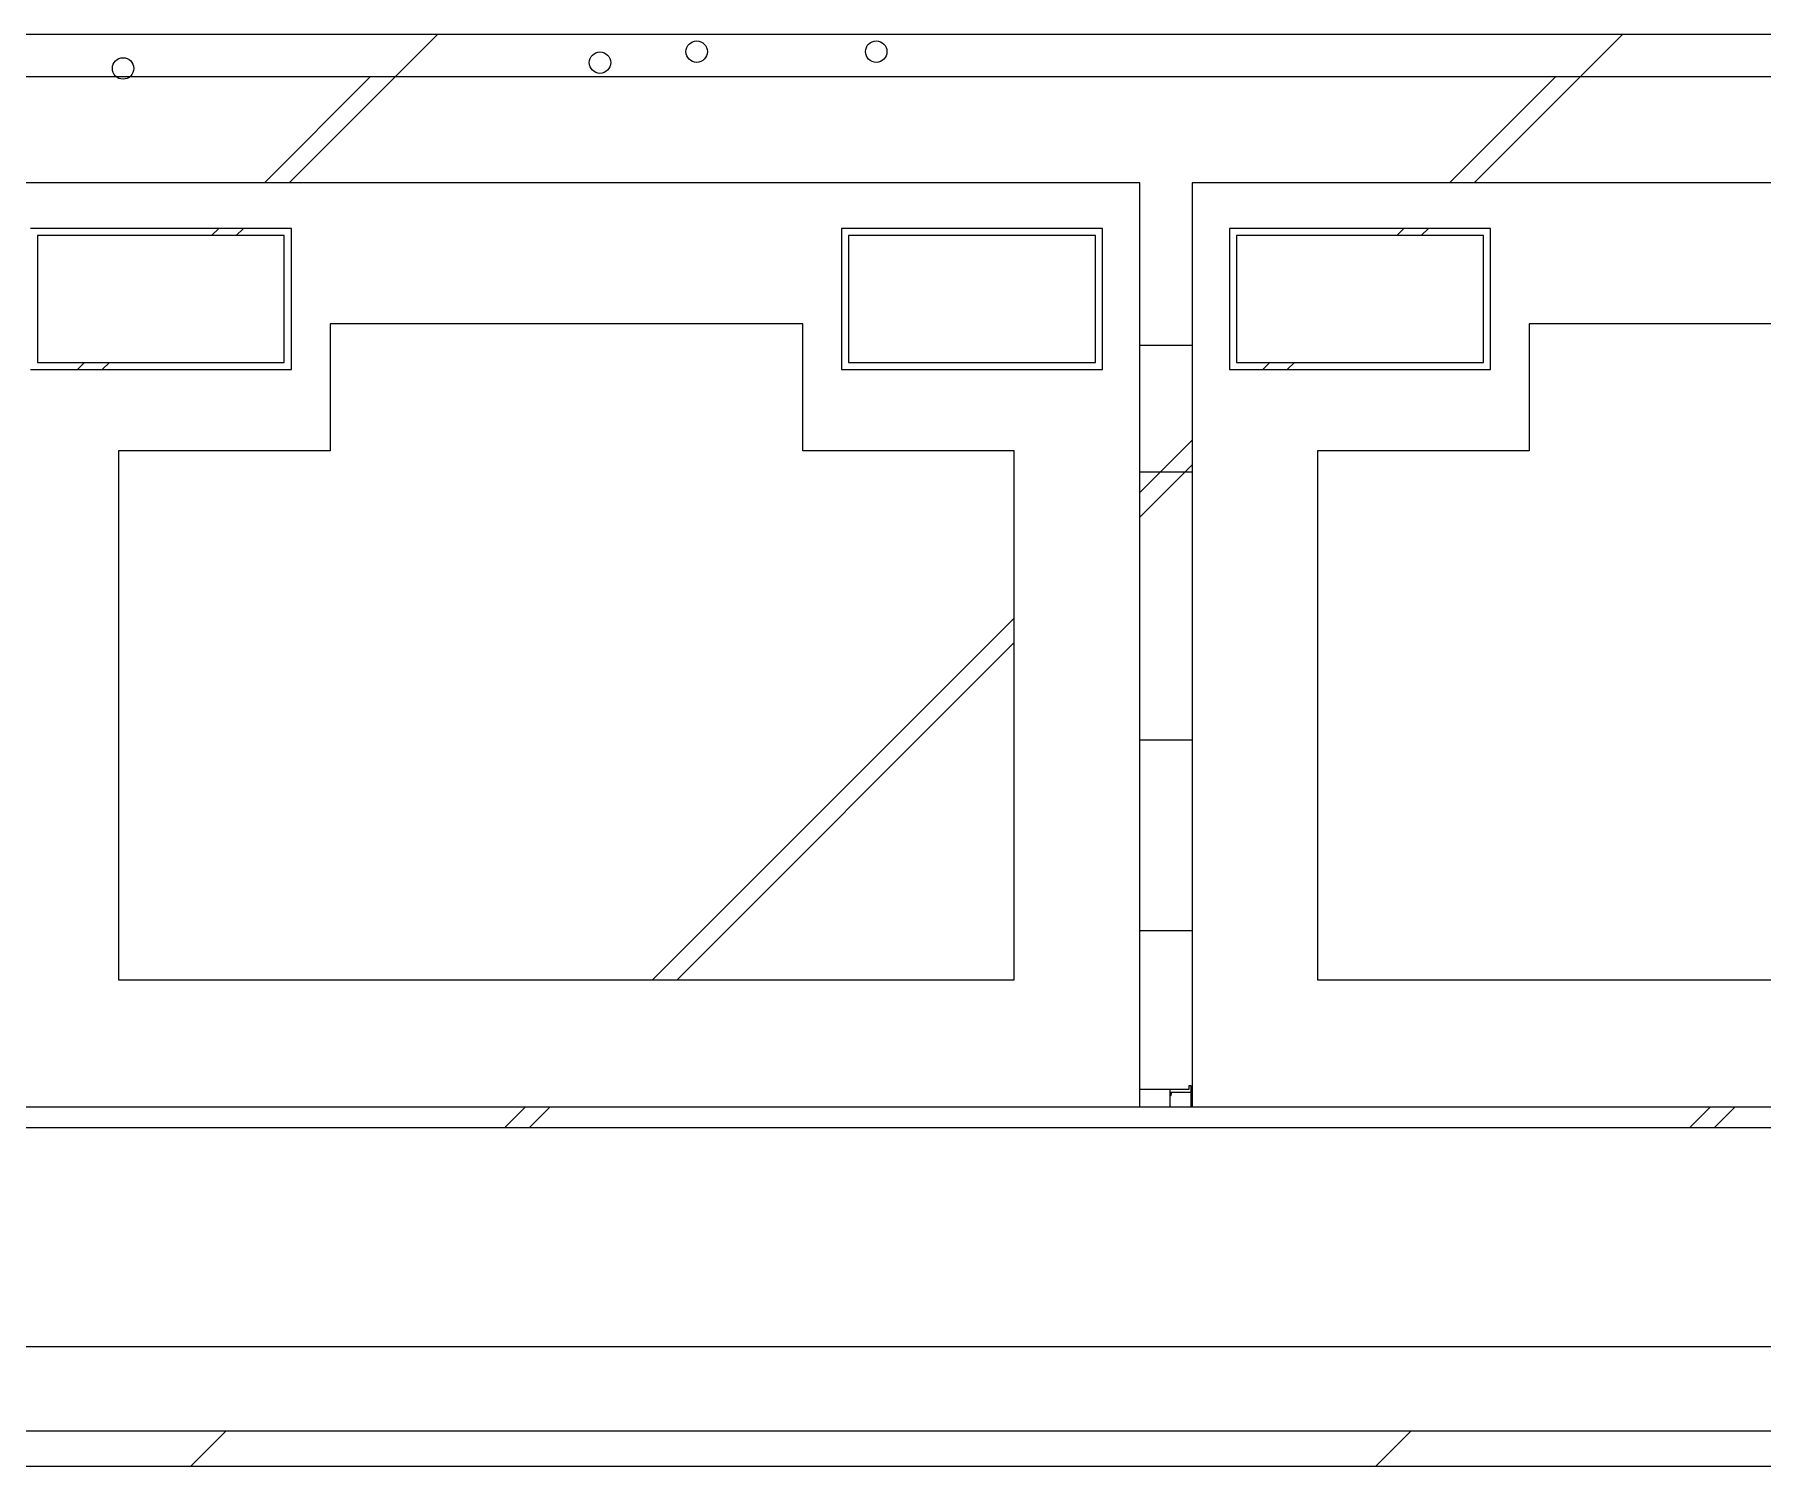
# Model space of a CAD drawing. Header units: millimetres. Extents: x 2890 to 3977, y 86 to 903.
# Drawn here: x 3201.11 to 3225.61, y 743.94 to 764.24 of the extents above; entities that cross this region are included whole.
import ezdxf

# ---------------------------------------------------------------- set-up
doc = ezdxf.new("R2010")
doc.units = ezdxf.units.MM
doc.layers.add('00_COMPONENTS', color=7, linetype='Continuous')
doc.layers.add('05_ALL_CURVES', color=7, linetype='Continuous')

msp = doc.modelspace()

# ---------------------------------------------------------------- linework, layer by layer
at = {"layer": '00_COMPONENTS', "color": 7, "linetype": 'Continuous'}
for p, q in [((3258.369, 764.236), (3175.869, 764.236)), ((3216.779, 762.136), (3200.519, 762.136)), ((3216.779, 749.036), (3216.779, 762.136)), ((3217.519, 762.136), (3217.519, 749.036)), ((3233.779, 762.136), (3217.519, 762.136)), ((3204.749, 761.486), (3201.049, 761.486)), ((3201.149, 761.386), (3201.149, 759.586)), ((3204.649, 761.386), (3201.149, 761.386)), ((3204.649, 759.586), (3204.649, 761.386)), ((3204.749, 759.486), (3204.749, 761.486)), ((3212.549, 761.486), (3212.549, 759.486)), ((3216.249, 761.486), (3212.549, 761.486)), ((3212.649, 761.386), (3212.649, 759.586)), ((3216.149, 761.386), (3212.649, 761.386)), ((3216.149, 759.586), (3216.149, 761.386)), ((3216.249, 759.486), (3216.249, 761.486)), ((3218.049, 761.486), (3218.049, 759.486)), ((3221.749, 761.486), (3218.049, 761.486)), ((3218.149, 761.386), (3218.149, 759.586)), ((3221.649, 761.386), (3218.149, 761.386)), ((3221.649, 759.586), (3221.649, 761.386)), ((3221.749, 759.486), (3221.749, 761.486)), ((3205.299, 760.136), (3205.299, 758.336)), ((3211.999, 760.136), (3205.299, 760.136)), ((3211.999, 758.336), (3211.999, 760.136)), ((3222.299, 760.136), (3222.299, 758.336)), ((3228.999, 760.136), (3222.299, 760.136)), ((3201.049, 759.486), (3204.749, 759.486)), ((3201.149, 759.586), (3204.649, 759.586)), ((3212.549, 759.486), (3216.249, 759.486)), ((3212.649, 759.586), (3216.149, 759.586)), ((3218.049, 759.486), (3221.749, 759.486)), ((3218.149, 759.586), (3221.649, 759.586)), ((3202.299, 758.336), (3202.299, 750.836)), ((3205.299, 758.336), (3202.299, 758.336)), ((3214.999, 758.336), (3211.999, 758.336)), ((3214.999, 750.836), (3214.999, 758.336)), ((3219.299, 758.336), (3219.299, 750.836)), ((3222.299, 758.336), (3219.299, 758.336)), ((3216.779, 758.036), (3217.519, 758.036)), ((3216.779, 754.236), (3217.519, 754.236)), ((3216.779, 751.536), (3217.519, 751.536)), ((3202.299, 750.836), (3214.999, 750.836)), ((3219.299, 750.836), (3231.999, 750.836)), ((3216.779, 749.286), (3217.477, 749.286)), ((3217.207, 749.036), (3217.207, 749.286)), ((3217.502, 749.236), (3217.207, 749.236)), ((3217.229, 749.236), (3217.215, 749.186)), ((3217.477, 749.286), (3217.477, 749.336)), ((3217.477, 749.336), (3217.502, 749.336)), ((3217.502, 749.336), (3217.502, 749.036)), ((3200.019, 749.036), (3234.219, 749.036)), ((3234.219, 748.736), (3200.019, 748.736)), ((3174.869, 745.636), (3259.369, 745.636)), ((3258.369, 744.436), (3175.869, 744.436))]:
    msp.add_line(p, q, dxfattribs=at)
at = {"layer": '00_COMPONENTS', "color": 40, "linetype": 'Continuous'}
msp.add_line((3235.219, 763.636), (3199.019, 763.636), dxfattribs=at)
at = {"layer": '00_COMPONENTS', "color": 2, "linetype": 'Continuous'}
for p, q in [((3204.369, 762.136), (3205.869, 763.636)), ((3221.17, 762.136), (3222.67, 763.636)), ((3203.619, 761.386), (3203.719, 761.486)), ((3220.42, 761.386), (3220.52, 761.486)), ((3201.719, 759.486), (3201.819, 759.586)), ((3218.52, 759.486), (3218.62, 759.586)), ((3216.779, 757.744), (3217.519, 758.484)), ((3209.87, 750.836), (3214.999, 755.964)), ((3207.77, 748.736), (3208.07, 749.036)), ((3224.571, 748.736), (3224.871, 749.036))]:
    msp.add_line(p, q, dxfattribs=at)
at = {"layer": '00_COMPONENTS', "color": 142, "linetype": 'Continuous', "true_color": 0x0099cc}
msp.add_line((3216.779, 759.833), (3217.519, 759.833), dxfattribs=at)
at = {"layer": '00_COMPONENTS', "color": 3, "linetype": 'Continuous'}
msp.add_line((3264.119, 743.936), (3170.119, 743.936), dxfattribs=at)
at = {"layer": '00_COMPONENTS', "color": 7, "linetype": 'Continuous'}
for centre in [(3210.496, 763.994), (3213.041, 763.994), (3202.364, 763.755), (3209.125, 763.838)]:
    msp.add_circle(centre, 0.152, dxfattribs=at)
at = {"layer": '05_ALL_CURVES', "color": 2, "linetype": 'Continuous'}
for p, q in [((3204.719, 762.136), (3206.819, 764.236)), ((3221.519, 762.136), (3223.619, 764.236)), ((3203.969, 761.386), (3204.069, 761.486)), ((3220.769, 761.386), (3220.869, 761.486)), ((3202.069, 759.486), (3202.169, 759.586)), ((3218.869, 759.486), (3218.969, 759.586)), ((3216.779, 757.395), (3217.519, 758.135)), ((3210.219, 750.836), (3214.999, 755.615)), ((3208.119, 748.736), (3208.419, 749.036)), ((3224.92, 748.736), (3225.22, 749.036)), ((3203.319, 743.936), (3203.819, 744.436)), ((3220.12, 743.936), (3220.62, 744.436))]:
    msp.add_line(p, q, dxfattribs=at)

doc.saveas('drawing.dxf')
